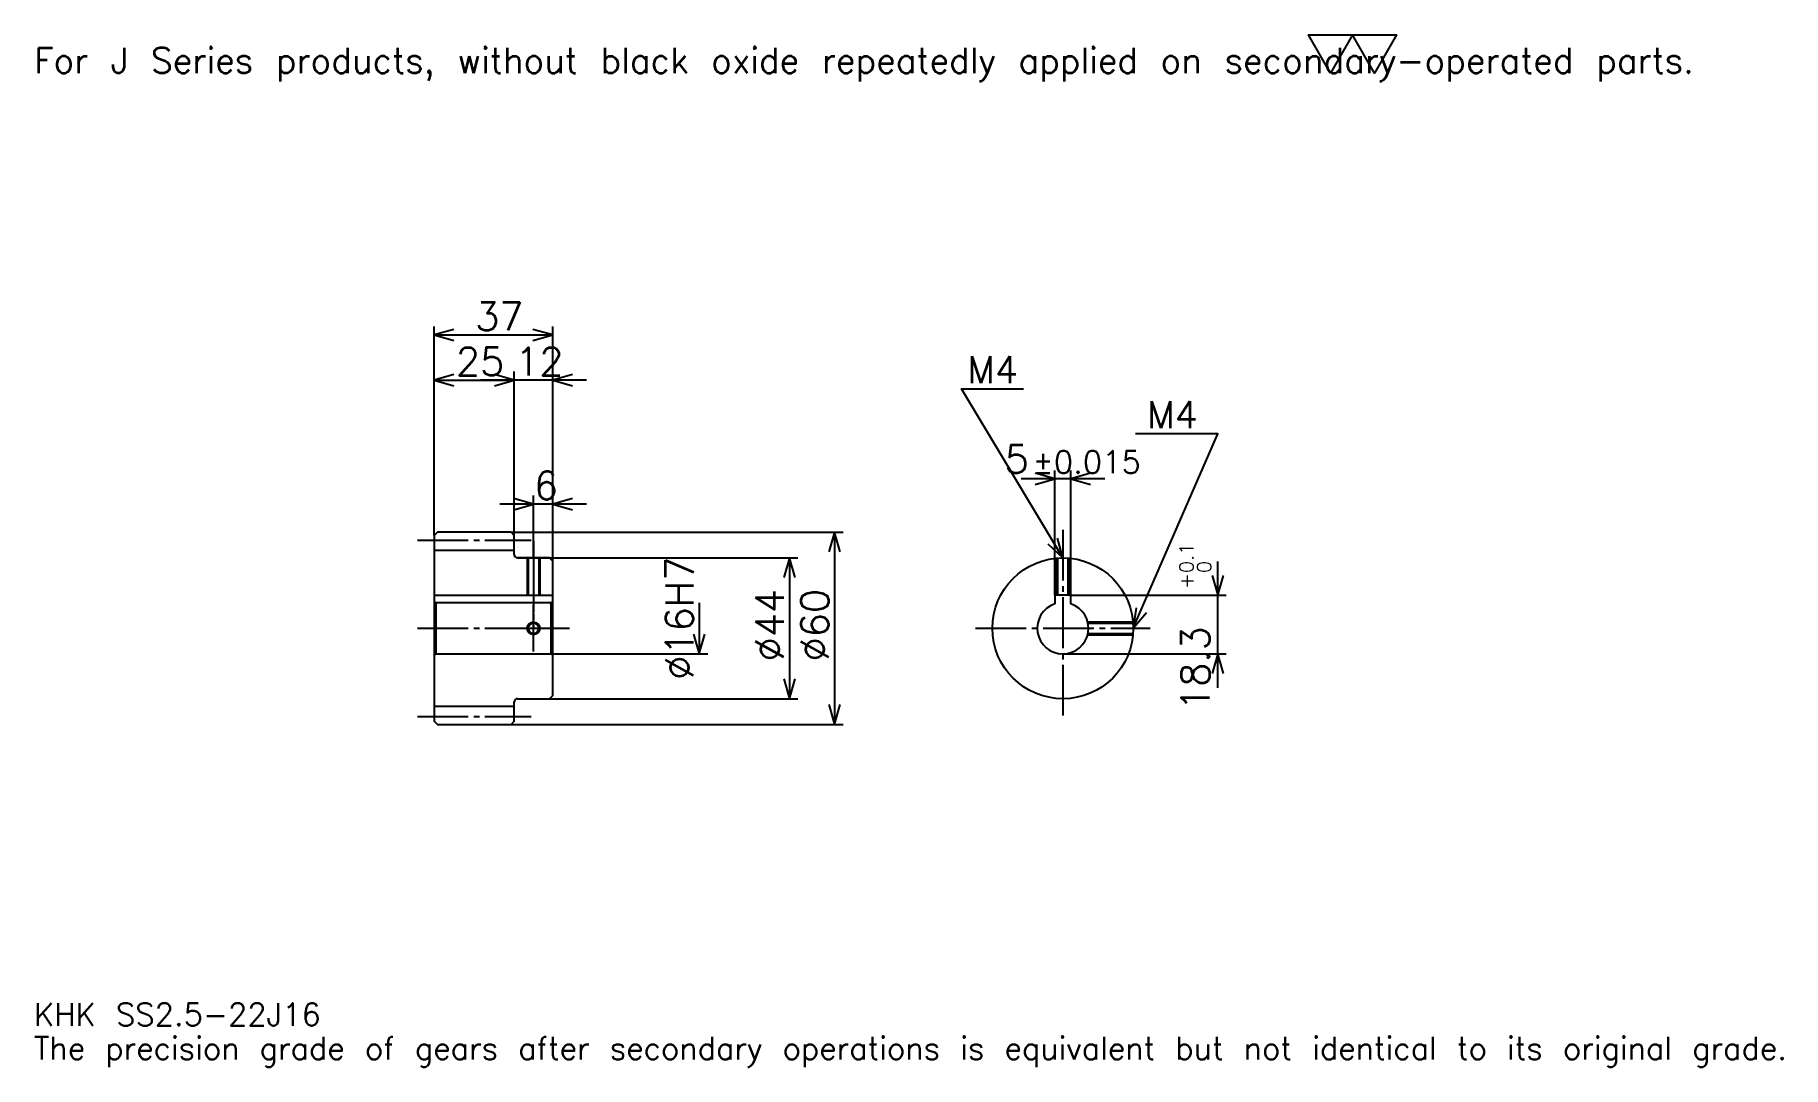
# Model space of a CAD drawing. Extents: x 18 to 564, y 6 to 329.
import ezdxf

# ---------------------------------------------------------------- set-up
doc = ezdxf.new("R2010")
doc.units = 0
doc.linetypes.add('DASHDOT', pattern=[21.130436, 15.847826, -1.76087, 1.76087, -1.76087])
doc.layers.get('0').update_dxf_attribs({"linetype": 'CONTINUOUS'})
doc.layers.add('DASHDOT', color=6, linetype='DASHDOT')
doc.styles.add('KANJI', font='TXT', dxfattribs={"bigfont": 'BIGFONT'})

msp = doc.modelspace()

# ---------------------------------------------------------------- linework, layer by layer
at = {"color": 5}
for p, q in [((142.630432, 173.510864), (142.630432, 237.782593)), ((142.630432, 235.141296), (179.630432, 235.141296)), ((179.630432, 173.510864), (179.630432, 237.782593)), ((142.630432, 221.054352), (167.630432, 221.054352)), ((190.195648, 221.054352), (157.065216, 221.054352)), ((167.630432, 173.510864), (167.630432, 223.695648)), ((336.478271, 153.810867), (336.478271, 192.804337)), ((341.478271, 153.810867), (341.478271, 192.804337)), ((352.043457, 190.16304), (325.913025, 190.16304)), ((190.195648, 182.315216), (163.065216, 182.315216)), ((173.630432, 173.510864), (173.630432, 184.956512)), ((142.630432, 172.510864), (142.630432, 173.510864)), ((166.630432, 173.510864), (179.630432, 173.510864)), ((167.630432, 172.510864), (167.630432, 173.510864)), ((173.630432, 165.510864), (173.630432, 173.510864)), ((173.630432, 165.510864), (173.630432, 173.510864)), ((179.630432, 173.510864), (270.315216, 173.510864)), ((179.630432, 164.510864), (179.630432, 173.510864)), ((267.67392, 173.510864), (267.67392, 113.510864)), ((168.630432, 165.510864), (179.630432, 165.510864)), ((179.630432, 165.510864), (256.228271, 165.510864)), ((253.586945, 165.510864), (253.586945, 121.510864)), ((387.391296, 124.945648), (387.391296, 164.376083)), ((341.478271, 153.810867), (390.032593, 153.810867)), ((225.41304, 151.510864), (225.41304, 135.510864)), ((179.630432, 135.510864), (228.054352, 135.510864)), ((338.978271, 135.510864), (390.032593, 135.510864)), ((168.630432, 121.510864), (179.630432, 121.510864)), ((179.630432, 121.510864), (256.228271, 121.510864)), ((166.630432, 113.510864), (179.630432, 113.510864)), ((179.630432, 113.510864), (270.315216, 113.510864))]:
    msp.add_line(p, q, dxfattribs=at)
at = {"color": 4}
for p, q in [((142.630432, 167.885864), (167.630432, 167.885864)), ((142.630432, 153.810867), (179.630432, 153.810867)), ((143.130432, 151.510864), (143.130432, 135.510864)), ((179.130432, 151.510864), (179.630432, 152.010864)), ((179.130432, 135.510864), (179.630432, 135.010864)), ((142.630432, 119.135864), (167.630432, 119.135864))]:
    msp.add_line(p, q, dxfattribs=at)
at = {"color": 7}
msp.add_lwpolyline([(422.608704, 316.956512), (415.741302, 328.859985), (443.210876, 328.859985), (436.343475, 316.956512), (429.476105, 328.859985), (422.608704, 316.956512)], dxfattribs=at)
at = {"color": 5}
for points in [[(148.793472, 236.902161), (142.630432, 235.141296), (148.793472, 233.380432)], [(173.467392, 233.380432), (179.630432, 235.141296), (173.467392, 236.902161)], [(148.793472, 222.815216), (142.630432, 221.054352), (148.793472, 219.293472)], [(161.467392, 219.293472), (167.630432, 221.054352), (161.467392, 222.815216)], [(161.467392, 219.293472), (167.630432, 221.054352), (161.467392, 222.815216)], [(185.793472, 222.815216), (179.630432, 221.054352), (185.793472, 219.293472)], [(338.978271, 165.510864), (307.282593, 218.336945), (326.652161, 218.336945)], [(360.978271, 143.510864), (387.391296, 204.25), (361.682617, 204.25)], [(330.315216, 188.402161), (336.478271, 190.16304), (330.315216, 191.923904)], [(347.641296, 191.923904), (341.478271, 190.16304), (347.641296, 188.402161)], [(167.467392, 180.554352), (173.630432, 182.315216), (167.467392, 184.07608)], [(185.793472, 184.07608), (179.630432, 182.315216), (185.793472, 180.554352)], [(269.434784, 167.347824), (267.67392, 173.510864), (265.913025, 167.347824)], [(334.297485, 169.889679), (338.978271, 165.510864), (337.317322, 171.701599)], [(255.347824, 159.347824), (253.586945, 165.510864), (251.82608, 159.347824)], [(385.630432, 159.973907), (387.391296, 153.810867), (389.152161, 159.973907)], [(361.821198, 149.864853), (360.978271, 143.510864), (365.050781, 148.460434)], [(223.652161, 141.673904), (225.41304, 135.510864), (227.17392, 141.673904)], [(389.152161, 129.347824), (387.391296, 135.510864), (385.630432, 129.347824)], [(251.82608, 127.673904), (253.586945, 121.510864), (255.347824, 127.673904)], [(265.913025, 119.673904), (267.67392, 113.510864), (269.434784, 119.673904)]]:
    msp.add_lwpolyline(points, dxfattribs=at)
at = {"color": 4}
for points in [[(167.630432, 166.510864), (167.630432, 172.510864), (166.630432, 173.510864), (143.630432, 173.510864), (142.630432, 172.510864), (142.630432, 135.010864)], [(168.630432, 121.510864), (178.630432, 121.510864), (179.630432, 122.510864), (179.630432, 164.510864), (178.630432, 165.510864), (168.630432, 165.510864)], [(171.630432, 165.510864), (171.630432, 153.810867)], [(172.010437, 165.510864), (172.010437, 153.810867)], [(175.250427, 165.510864), (175.250427, 153.810867)], [(175.630432, 165.510864), (175.630432, 153.810867)], [(336.978271, 153.810867), (336.978271, 165.419769)], [(337.358276, 153.810867), (337.358276, 165.451141)], [(340.598267, 153.810867), (340.598267, 165.451141)], [(340.978271, 153.810867), (340.978271, 165.419769)], [(341.478271, 151.110199), (341.478271, 153.810867), (336.478271, 153.810867), (336.478271, 151.110199)], [(142.630432, 135.010864), (143.130432, 135.510864), (179.130432, 135.510864), (179.130432, 151.510864), (143.130432, 151.510864), (142.630432, 152.010864)], [(346.724243, 145.510864), (360.887146, 145.510864)], [(346.8125, 145.130859), (360.918518, 145.130859)], [(346.724243, 141.510864), (360.887146, 141.510864)], [(346.8125, 141.890869), (360.918518, 141.890869)], [(142.630432, 135.010864), (142.630432, 114.510864), (143.630432, 113.510864), (166.630432, 113.510864), (167.630432, 114.510864), (167.630432, 120.510864)]]:
    msp.add_lwpolyline(points, dxfattribs=at)
for centre, radius in [((338.978271, 143.510864), 22), ((173.630432, 143.510864), 1.62)]:
    msp.add_circle(centre, radius, dxfattribs=at)
at = {"color": 7}
msp.add_circle((173.630432, 143.510864), 2, dxfattribs=at)
at = {"color": 4}
for centre, radius, start, end in [((168.630432, 166.510864), 1, 180, 270), ((338.978271, 143.510864), 8, 108.20995733, 71.79004267), ((168.630432, 120.510864), 1, 90, 180)]:
    msp.add_arc(centre, radius, start, end, dxfattribs=at)
at = {"layer": 'DASHDOT', "color": 7}
for p, q in [((137.347824, 171.010864), (172.91304, 171.010864)), ((338.978271, 174.315216), (338.978271, 116.228256)), ((173.630432, 165.510864), (173.630432, 143.510864)), ((137.347824, 143.510864), (184.91304, 143.510864)), ((311.695648, 143.510864), (366.260864, 143.510864)), ((137.347824, 116.010864), (172.91304, 116.010864))]:
    msp.add_line(p, q, dxfattribs=at)
for points in [[(173.630432, 170.793472), (173.630432, 148.528259)], [(173.630432, 136.228256), (173.630432, 150.793472)], [(166.347824, 143.510864), (180.91304, 143.510864)]]:
    msp.add_lwpolyline(points, dxfattribs=at)

# ---------------------------------------------------------------- texts
at = {"color": 7, "style": 'KANJI'}
for s, height, p in [('For J Series products, without black oxide repeatedly applied on secondary-operated parts.', 7.923913, (17.608696, 316.956512)), ('37', 8.804348, (155.407608, 236.549988)), ('25', 8.804348, (149.407608, 222.463043)), ('12', 8.804348, (167.907608, 222.463043)), ('M4', 8.452174, (309.043457, 220.097824)), ('M4', 8.452174, (365.204346, 206.010864)), ('5', 8.804348, (320.804321, 191.923904)), ('%%p0.015', 7.043478, (329.519562, 191.923904)), ('6', 8.804348, (173.769012, 183.723907)), ('KHK SS2.5-22J16', 7.043478, (17.608696, 19.369566)), ('The precision grade of gears after secondary operations is equivalent but not identical to its original grade.', 7.043478, (17.608696, 8.804348))]:
    msp.add_text(s, height=height, dxfattribs=at).set_placement(p)
for s, height, p in [('%%c16H7', 8.804348, (223.652161, 127.442932)), ('0.1', 4.402174, (379.81955, 160.765656)), ('0', 4.402174, (385.278259, 160.765656)), ('+', 4.402174, (379.81955, 155.83522)), ('%%c44', 8.804348, (251.82608, 133.165756)), ('%%c60', 8.804348, (265.913025, 133.165756)), ('18.3', 8.804348, (384.75, 117.726517))]:
    msp.add_text(s, height=height, rotation=90, dxfattribs=at).set_placement(p)

doc.saveas('drawing.dxf')
